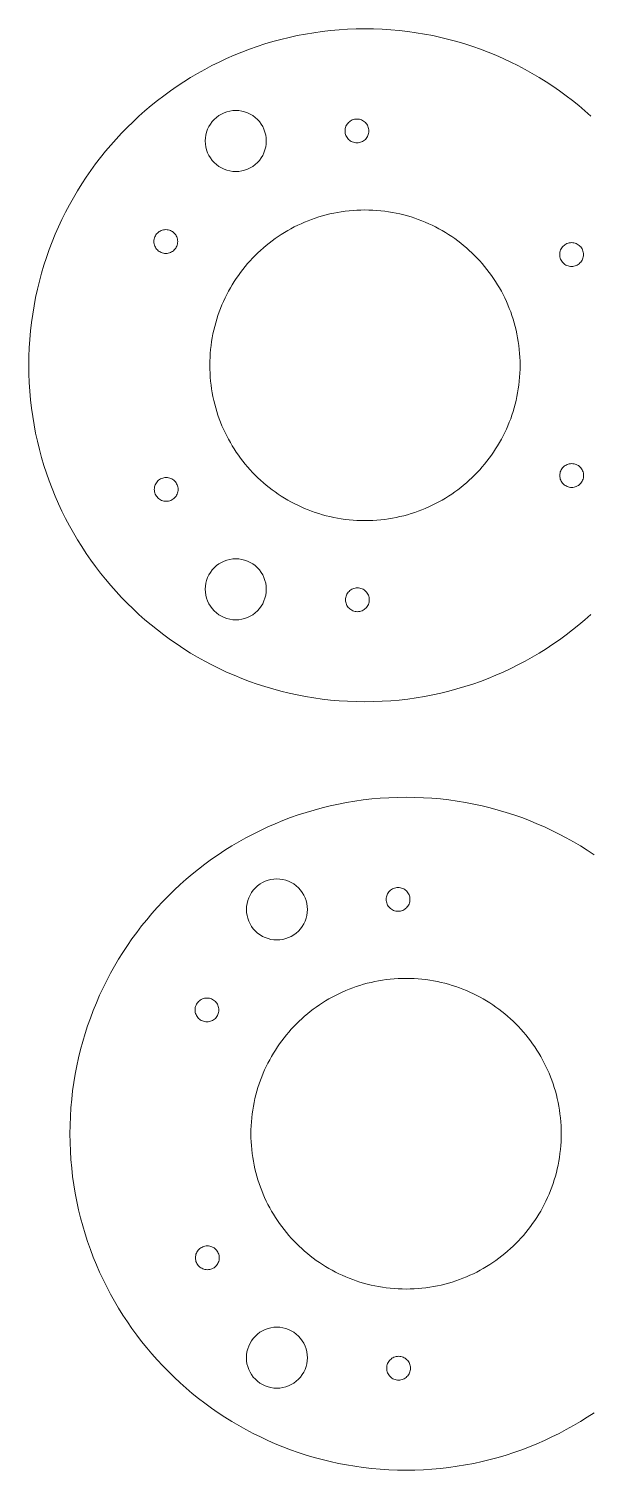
# Model space of a CAD drawing. Header units: millimetres. Extents: x -5 to 795, y -5 to 389.
# Drawn here: x 557.3 to 611.3, y 166.4 to 305.6 of the extents above; entities that cross this region are included whole.
import ezdxf

# ---------------------------------------------------------------- set-up
doc = ezdxf.new("R2010")
doc.units = ezdxf.units.MM
doc.header["$MEASUREMENT"] = 0
doc.layers.add('Cutting lines', color=5, linetype='Continuous', lineweight=0)

msp = doc.modelspace()

# ---------------------------------------------------------------- linework, layer by layer
at = {"layer": 'Cutting lines'}
for points in [[(611.611505, 297.190799), (611.028071, 297.708501), (610.432257, 298.21229), (609.824317, 298.701912), (609.204507, 299.177111), (608.573082, 299.637633), (607.930298, 300.083221), (607.276409, 300.51362), (606.611671, 300.928576), (605.936339, 301.327833), (605.250668, 301.711136), (604.554915, 302.078229), (603.849333, 302.428858), (603.134178, 302.762766), (602.409705, 303.079699), (601.67617, 303.379402), (600.933829, 303.661619), (600.182935, 303.926095), (599.423744, 304.172575), (598.656513, 304.400803), (597.881495, 304.610524), (597.098946, 304.801484), (596.309122, 304.973426), (595.512278, 305.126095), (594.708668, 305.259237), (593.898549, 305.372596), (593.082175, 305.465917), (592.259802, 305.538943), (591.431684, 305.591422), (590.598078, 305.623096), (589.759239, 305.63371), (588.920399, 305.623096), (588.086793, 305.591422), (587.258676, 305.538943), (586.436302, 305.465917), (585.619928, 305.372596), (584.809809, 305.259237), (584.006199, 305.126095), (583.209355, 304.973426), (582.419531, 304.801484), (581.636982, 304.610524), (580.861964, 304.400803), (580.094733, 304.172575), (579.335542, 303.926095), (578.584649, 303.661619), (577.842307, 303.379402), (577.108772, 303.079699), (576.384299, 302.762766), (575.669145, 302.428858), (574.963563, 302.078229), (574.267809, 301.711136), (573.582138, 301.327833), (572.906806, 300.928576), (572.242068, 300.51362), (571.58818, 300.083221), (570.945395, 299.637633), (570.31397, 299.177111), (569.69416, 298.701912), (569.086221, 298.21229), (568.490406, 297.708501), (567.906973, 297.190799), (567.336175, 296.659441), (566.778268, 296.114681), (566.233508, 295.556774), (565.70215, 294.985976), (565.184448, 294.402543), (564.680659, 293.806728), (564.191037, 293.198789), (563.715837, 292.578979), (563.255316, 291.947554), (562.809728, 291.304769), (562.379329, 290.650881), (561.964373, 289.986143), (561.565116, 289.310811), (561.181813, 288.62514), (560.81472, 287.929386), (560.464091, 287.223804), (560.130183, 286.50865), (559.81325, 285.784177), (559.513547, 285.050642), (559.23133, 284.3083), (558.966854, 283.557407), (558.720374, 282.798216), (558.492146, 282.030985), (558.282425, 281.255967), (558.091465, 280.473418), (557.919523, 279.683594), (557.766853, 278.886749), (557.633712, 278.08314), (557.520353, 277.273021), (557.427032, 276.456647), (557.354005, 275.634273), (557.301527, 274.806156), (557.269853, 273.97255), (557.259239, 273.13371), (557.269853, 272.294871), (557.301527, 271.461265), (557.354005, 270.633147), (557.427032, 269.810774), (557.520353, 268.9944), (557.633712, 268.184281), (557.766853, 267.380671), (557.919523, 266.583827), (558.091465, 265.794003), (558.282425, 265.011454), (558.492146, 264.236436), (558.720374, 263.469205), (558.966854, 262.710014), (559.23133, 261.95912), (559.513547, 261.216778), (559.81325, 260.483244), (560.130183, 259.758771), (560.464091, 259.043616), (560.81472, 258.338034), (561.181813, 257.642281), (561.565116, 256.95661), (561.964373, 256.281278), (562.379329, 255.61654), (562.809728, 254.962651), (563.255316, 254.319867), (563.715837, 253.688442), (564.191037, 253.068632), (564.680659, 252.460692), (565.184448, 251.864878), (565.70215, 251.281444), (566.233508, 250.710647), (566.778268, 250.15274), (567.336175, 249.60798), (567.906973, 249.076621), (568.490406, 248.55892), (569.086221, 248.05513), (569.69416, 247.565508), (570.31397, 247.090309), (570.945395, 246.629788), (571.58818, 246.1842), (572.242068, 245.7538), (572.906806, 245.338844), (573.582138, 244.939588), (574.267809, 244.556285), (574.963563, 244.189192), (575.669145, 243.838563), (576.384299, 243.504655), (577.108772, 243.187721), (577.842307, 242.888019), (578.584649, 242.605802), (579.335542, 242.341326), (580.094733, 242.094846), (580.861964, 241.866618), (581.636982, 241.656896), (582.419531, 241.465937), (583.209355, 241.293995), (584.006199, 241.141325), (584.809809, 241.008183), (585.619928, 240.894825), (586.436302, 240.801504), (587.258676, 240.728477), (588.086793, 240.675999), (588.920399, 240.644325), (589.759239, 240.63371), (590.598078, 240.644325), (591.431684, 240.675999), (592.259802, 240.728477), (593.082175, 240.801504), (593.898549, 240.894825), (594.708668, 241.008183), (595.512278, 241.141325), (596.309122, 241.293995), (597.098946, 241.465937), (597.881495, 241.656896), (598.656513, 241.866618), (599.423744, 242.094846), (600.182935, 242.341326), (600.933829, 242.605802), (601.67617, 242.888019), (602.409705, 243.187721), (603.134178, 243.504655), (603.849333, 243.838563), (604.554915, 244.189192), (605.250668, 244.556285), (605.936339, 244.939588), (606.611671, 245.338844), (607.276409, 245.7538), (607.930298, 246.1842), (608.573082, 246.629788), (609.204507, 247.090309), (609.824317, 247.565508), (610.432257, 248.05513), (611.028071, 248.55892), (611.611505, 249.076621)], [(611.908528, 225.859435), (611.254639, 226.289834), (610.589901, 226.70479), (609.914569, 227.104047), (609.228899, 227.48735), (608.533145, 227.854443), (607.827563, 228.205071), (607.112408, 228.53898), (606.387936, 228.855913), (605.654401, 229.155616), (604.912059, 229.437833), (604.161165, 229.702309), (603.401975, 229.948789), (602.634743, 230.177017), (601.859725, 230.386738), (601.077177, 230.577698), (600.287353, 230.74964), (599.490508, 230.902309), (598.686899, 231.035451), (597.876779, 231.14881), (597.060405, 231.24213), (596.238032, 231.315157), (595.409915, 231.367636), (594.576309, 231.39931), (593.737469, 231.409924), (592.898629, 231.39931), (592.065023, 231.367636), (591.236906, 231.315157), (590.414533, 231.24213), (589.598159, 231.14881), (588.78804, 231.035451), (587.98443, 230.902309), (587.187586, 230.74964), (586.397761, 230.577698), (585.615213, 230.386738), (584.840195, 230.177017), (584.072963, 229.948789), (583.313773, 229.702309), (582.562879, 229.437833), (581.820537, 229.155616), (581.087002, 228.855913), (580.36253, 228.53898), (579.647375, 228.205071), (578.941793, 227.854443), (578.246039, 227.48735), (577.560369, 227.104047), (576.885037, 226.70479), (576.220299, 226.289834), (575.56641, 225.859435), (574.923626, 225.413847), (574.292201, 224.953325), (573.672391, 224.478126), (573.064451, 223.988504), (572.468637, 223.484715), (571.885203, 222.967013), (571.314405, 222.435655), (570.756499, 221.890895), (570.211739, 221.332988), (569.68038, 220.76219), (569.162679, 220.178757), (568.658889, 219.582942), (568.169267, 218.975003), (567.694068, 218.355193), (567.233547, 217.723768), (566.787959, 217.080983), (566.357559, 216.427095), (565.942603, 215.762357), (565.543346, 215.087025), (565.160044, 214.401354), (564.79295, 213.7056), (564.442322, 213.000018), (564.108413, 212.284863), (563.79148, 211.560391), (563.491777, 210.826856), (563.20956, 210.084514), (562.945085, 209.33362), (562.698605, 208.57443), (562.470377, 207.807198), (562.260655, 207.032181), (562.069696, 206.249632), (561.897754, 205.459808), (561.745084, 204.662963), (561.611942, 203.859354), (561.498583, 203.049234), (561.405263, 202.232861), (561.332236, 201.410487), (561.279758, 200.58237), (561.248084, 199.748764), (561.237469, 198.909924), (561.248084, 198.071085), (561.279758, 197.237479), (561.332236, 196.409361), (561.405263, 195.586988), (561.498583, 194.770614), (561.611942, 193.960495), (561.745084, 193.156885), (561.897754, 192.360041), (562.069696, 191.570217), (562.260655, 190.787668), (562.470377, 190.01265), (562.698605, 189.245418), (562.945085, 188.486228), (563.20956, 187.735334), (563.491777, 186.992992), (563.79148, 186.259458), (564.108413, 185.534985), (564.442322, 184.81983), (564.79295, 184.114248), (565.160044, 183.418494), (565.543346, 182.732824), (565.942603, 182.057492), (566.357559, 181.392754), (566.787959, 180.738865), (567.233547, 180.096081), (567.694068, 179.464656), (568.169267, 178.844846), (568.658889, 178.236906), (569.162679, 177.641092), (569.68038, 177.057658), (570.211739, 176.486861), (570.756499, 175.928954), (571.314405, 175.384194), (571.885203, 174.852835), (572.468637, 174.335134), (573.064451, 173.831344), (573.672391, 173.341722), (574.292201, 172.866523), (574.923626, 172.406002), (575.56641, 171.960414), (576.220299, 171.530014), (576.885037, 171.115058), (577.560369, 170.715801), (578.246039, 170.332499), (578.941793, 169.965406), (579.647375, 169.614777), (580.36253, 169.280869), (581.087002, 168.963935), (581.820537, 168.664233), (582.562879, 168.382016), (583.313773, 168.11754), (584.072963, 167.87106), (584.840195, 167.642832), (585.615213, 167.43311), (586.397761, 167.242151), (587.187586, 167.070209), (587.98443, 166.917539), (588.78804, 166.784397), (589.598159, 166.671039), (590.414533, 166.577718), (591.236906, 166.504691), (592.065023, 166.452213), (592.898629, 166.420539), (593.737469, 166.409924), (594.576309, 166.420539), (595.409915, 166.452213), (596.238032, 166.504691), (597.060405, 166.577718), (597.876779, 166.671039), (598.686899, 166.784397), (599.490508, 166.917539), (600.287353, 167.070209), (601.077177, 167.242151), (601.859725, 167.43311), (602.634743, 167.642832), (603.401975, 167.87106), (604.161165, 168.11754), (604.912059, 168.382016), (605.654401, 168.664233), (606.387936, 168.963935), (607.112408, 169.280869), (607.827563, 169.614777), (608.533145, 169.965406), (609.228899, 170.332499), (609.914569, 170.715801), (610.589901, 171.115058), (611.254639, 171.530014), (611.908528, 171.960414)]]:
    msp.add_lwpolyline(points, dxfattribs=at)
for points in [[(577.271407, 297.749826, 0.414214), (574.321407, 294.799826, 0.414214), (577.271407, 291.849826, 0.414214), (580.221407, 294.799826, 0.414214)], [(577.270296, 254.447156, 0.414214), (574.320296, 251.497156, 0.414214), (577.270296, 248.547156, 0.414214), (580.220296, 251.497156, 0.414214)], [(581.249638, 223.52604, 0.414214), (578.299638, 220.57604, 0.414214), (581.249638, 217.62604, 0.414214), (584.199638, 220.57604, 0.414214)], [(581.248527, 180.22337, 0.414214), (578.298527, 177.27337, 0.414214), (581.248527, 174.32337, 0.414214), (584.198527, 177.27337, 0.414214)]]:
    msp.add_lwpolyline(points, format="xyb", close=True, dxfattribs=at)
for points in [[(588.985045, 296.918207), (588.867464, 296.91227), (588.753279, 296.894843), (588.64307, 296.866505), (588.537413, 296.827834), (588.436886, 296.779408), (588.342069, 296.721805), (588.253538, 296.655603), (588.171872, 296.58138), (588.097649, 296.499714), (588.031446, 296.411183), (587.973843, 296.316365), (587.925417, 296.215839), (587.886746, 296.110182), (587.858408, 295.999972), (587.840982, 295.885788), (587.835045, 295.768207), (587.840982, 295.650626), (587.858408, 295.536442), (587.886746, 295.426232), (587.925417, 295.320575), (587.973843, 295.220049), (588.031446, 295.125231), (588.097649, 295.0367), (588.171872, 294.955034), (588.253538, 294.880811), (588.342069, 294.814609), (588.436886, 294.757006), (588.537413, 294.70858), (588.64307, 294.669909), (588.753279, 294.641571), (588.867464, 294.624144), (588.985045, 294.618207), (589.102625, 294.624144), (589.21681, 294.641571), (589.327019, 294.669909), (589.432676, 294.70858), (589.533203, 294.757006), (589.62802, 294.814609), (589.716551, 294.880811), (589.798217, 294.955034), (589.87244, 295.0367), (589.938643, 295.125231), (589.996246, 295.220049), (590.044672, 295.320575), (590.083343, 295.426232), (590.111681, 295.536442), (590.129107, 295.650626), (590.135045, 295.768207), (590.129107, 295.885788), (590.111681, 295.999972), (590.083343, 296.110182), (590.044672, 296.215839), (589.996246, 296.316365), (589.938643, 296.411183), (589.87244, 296.499714), (589.798217, 296.58138), (589.716551, 296.655603), (589.62802, 296.721805), (589.533203, 296.779408), (589.432676, 296.827834), (589.327019, 296.866505), (589.21681, 296.894843), (589.102625, 296.91227)], [(589.759239, 288.13371), (589.372082, 288.128811), (588.987341, 288.114192), (588.605133, 288.089972), (588.225576, 288.056267), (587.848788, 288.013196), (587.474886, 287.960877), (587.10399, 287.899427), (586.736215, 287.828964), (586.371681, 287.749606), (586.010505, 287.661471), (585.652804, 287.564676), (585.298697, 287.45934), (584.948302, 287.34558), (584.601736, 287.223514), (584.259116, 287.09326), (583.920562, 286.954936), (583.58619, 286.808659), (583.256118, 286.654548), (582.930465, 286.492719), (582.609348, 286.323291), (582.292885, 286.146382), (581.981193, 285.96211), (581.674391, 285.770592), (581.372596, 285.571946), (581.075926, 285.36629), (580.784499, 285.153742), (580.498433, 284.934419), (580.217846, 284.70844), (579.942854, 284.475921), (579.673577, 284.236982), (579.410132, 283.99174), (579.152637, 283.740312), (578.901209, 283.482817), (578.655967, 283.219372), (578.417028, 282.950095), (578.184509, 282.675103), (577.95853, 282.394516), (577.739207, 282.10845), (577.526659, 281.817023), (577.321003, 281.520353), (577.122357, 281.218558), (576.930839, 280.911756), (576.746567, 280.600064), (576.569658, 280.283601), (576.40023, 279.962484), (576.238401, 279.636831), (576.08429, 279.306759), (575.938013, 278.972387), (575.799689, 278.633833), (575.669435, 278.291213), (575.547369, 277.944647), (575.433609, 277.594252), (575.328273, 277.240145), (575.231478, 276.882444), (575.143343, 276.521268), (575.063985, 276.156734), (574.993522, 275.788959), (574.932072, 275.418062), (574.879753, 275.044161), (574.836682, 274.667373), (574.802977, 274.287816), (574.778756, 273.905608), (574.764138, 273.520867), (574.759239, 273.13371), (574.764138, 272.746554), (574.778756, 272.361812), (574.802977, 271.979604), (574.836682, 271.600048), (574.879753, 271.22326), (574.932072, 270.849358), (574.993522, 270.478462), (575.063985, 270.110687), (575.143343, 269.746153), (575.231478, 269.384977), (575.328273, 269.027276), (575.433609, 268.673169), (575.547369, 268.322774), (575.669435, 267.976207), (575.799689, 267.633588), (575.938013, 267.295033), (576.08429, 266.960662), (576.238401, 266.63059), (576.40023, 266.304937), (576.569658, 265.98382), (576.746567, 265.667356), (576.930839, 265.355665), (577.122357, 265.048863), (577.321003, 264.747068), (577.526659, 264.450398), (577.739207, 264.158971), (577.95853, 263.872905), (578.184509, 263.592317), (578.417028, 263.317326), (578.655967, 263.048049), (578.901209, 262.784604), (579.152637, 262.527109), (579.410132, 262.275681), (579.673577, 262.030439), (579.942854, 261.791499), (580.217846, 261.558981), (580.498433, 261.333002), (580.784499, 261.113679), (581.075926, 260.901131), (581.372596, 260.695475), (581.674391, 260.496829), (581.981193, 260.305311), (582.292885, 260.121038), (582.609348, 259.944129), (582.930465, 259.774702), (583.256118, 259.612873), (583.58619, 259.458762), (583.920562, 259.312485), (584.259116, 259.17416), (584.601736, 259.043906), (584.948302, 258.921841), (585.298697, 258.808081), (585.652804, 258.702745), (586.010505, 258.60595), (586.371681, 258.517815), (586.736215, 258.438457), (587.10399, 258.367994), (587.474886, 258.306544), (587.848788, 258.254225), (588.225576, 258.211154), (588.605133, 258.177449), (588.987341, 258.153228), (589.372082, 258.138609), (589.759239, 258.13371), (590.146395, 258.138609), (590.531137, 258.153228), (590.913345, 258.177449), (591.292901, 258.211154), (591.669689, 258.254225), (592.043591, 258.306544), (592.414487, 258.367994), (592.782262, 258.438457), (593.146796, 258.517815), (593.507972, 258.60595), (593.865673, 258.702745), (594.21978, 258.808081), (594.570175, 258.921841), (594.916742, 259.043906), (595.259361, 259.17416), (595.597916, 259.312485), (595.932287, 259.458762), (596.262359, 259.612873), (596.588012, 259.774702), (596.909129, 259.944129), (597.225593, 260.121038), (597.537284, 260.305311), (597.844086, 260.496829), (598.145881, 260.695475), (598.442551, 260.901131), (598.733978, 261.113679), (599.020044, 261.333002), (599.300631, 261.558981), (599.575623, 261.791499), (599.8449, 262.030439), (600.108345, 262.275681), (600.36584, 262.527109), (600.617268, 262.784604), (600.86251, 263.048049), (601.10145, 263.317326), (601.333968, 263.592317), (601.559947, 263.872905), (601.77927, 264.158971), (601.991818, 264.450398), (602.197474, 264.747068), (602.39612, 265.048863), (602.587638, 265.355665), (602.771911, 265.667356), (602.94882, 265.98382), (603.118247, 266.304937), (603.280076, 266.63059), (603.434187, 266.960662), (603.580464, 267.295033), (603.718789, 267.633588), (603.849043, 267.976207), (603.971108, 268.322774), (604.084868, 268.673169), (604.190204, 269.027276), (604.286999, 269.384977), (604.375134, 269.746153), (604.454492, 270.110687), (604.524955, 270.478462), (604.586405, 270.849358), (604.638724, 271.22326), (604.681795, 271.600048), (604.7155, 271.979604), (604.739721, 272.361812), (604.754339, 272.746554), (604.759239, 273.13371), (604.754339, 273.520867), (604.739721, 273.905608), (604.7155, 274.287816), (604.681795, 274.667373), (604.638724, 275.044161), (604.586405, 275.418062), (604.524955, 275.788959), (604.454492, 276.156734), (604.375134, 276.521268), (604.286999, 276.882444), (604.190204, 277.240145), (604.084868, 277.594252), (603.971108, 277.944647), (603.849043, 278.291213), (603.718789, 278.633833), (603.580464, 278.972387), (603.434187, 279.306759), (603.280076, 279.636831), (603.118247, 279.962484), (602.94882, 280.283601), (602.771911, 280.600064), (602.587638, 280.911756), (602.39612, 281.218558), (602.197474, 281.520353), (601.991818, 281.817023), (601.77927, 282.10845), (601.559947, 282.394516), (601.333968, 282.675103), (601.10145, 282.950095), (600.86251, 283.219372), (600.617268, 283.482817), (600.36584, 283.740312), (600.108345, 283.99174), (599.8449, 284.236982), (599.575623, 284.475921), (599.300631, 284.70844), (599.020044, 284.934419), (598.733978, 285.153742), (598.442551, 285.36629), (598.145881, 285.571946), (597.844086, 285.770592), (597.537284, 285.96211), (597.225593, 286.146382), (596.909129, 286.323291), (596.588012, 286.492719), (596.262359, 286.654548), (595.932287, 286.808659), (595.597916, 286.954936), (595.259361, 287.09326), (594.916742, 287.223514), (594.570175, 287.34558), (594.21978, 287.45934), (593.865673, 287.564676), (593.507972, 287.661471), (593.146796, 287.749606), (592.782262, 287.828964), (592.414487, 287.899427), (592.043591, 287.960877), (591.669689, 288.013196), (591.292901, 288.056267), (590.913345, 288.089972), (590.531137, 288.114192), (590.146395, 288.128811)], [(570.506822, 286.238275), (570.389241, 286.232337), (570.275057, 286.214911), (570.164847, 286.186573), (570.05919, 286.147902), (569.958663, 286.099476), (569.863846, 286.041873), (569.775315, 285.975671), (569.693649, 285.901448), (569.619426, 285.819782), (569.553224, 285.731251), (569.49562, 285.636433), (569.447194, 285.535907), (569.408523, 285.43025), (569.380186, 285.32004), (569.362759, 285.205856), (569.356822, 285.088275), (569.362759, 284.970694), (569.380186, 284.85651), (569.408523, 284.7463), (569.447194, 284.640643), (569.49562, 284.540116), (569.553224, 284.445299), (569.619426, 284.356768), (569.693649, 284.275102), (569.775315, 284.200879), (569.863846, 284.134677), (569.958663, 284.077074), (570.05919, 284.028647), (570.164847, 283.989976), (570.275057, 283.961639), (570.389241, 283.944212), (570.506822, 283.938275), (570.624402, 283.944212), (570.738587, 283.961639), (570.848796, 283.989976), (570.954454, 284.028647), (571.05498, 284.077074), (571.149798, 284.134677), (571.238328, 284.200879), (571.319994, 284.275102), (571.394218, 284.356768), (571.46042, 284.445299), (571.518023, 284.540116), (571.566449, 284.640643), (571.60512, 284.7463), (571.633458, 284.85651), (571.650884, 284.970694), (571.656822, 285.088275), (571.650884, 285.205856), (571.633458, 285.32004), (571.60512, 285.43025), (571.566449, 285.535907), (571.518023, 285.636433), (571.46042, 285.731251), (571.394218, 285.819782), (571.319994, 285.901448), (571.238328, 285.975671), (571.149798, 286.041873), (571.05498, 286.099476), (570.954454, 286.147902), (570.848796, 286.186573), (570.738587, 286.214911), (570.624402, 286.232337)], [(609.738403, 284.97951), (609.620823, 284.973573), (609.506638, 284.956146), (609.396429, 284.927809), (609.290772, 284.889138), (609.190245, 284.840712), (609.095428, 284.783108), (609.006897, 284.716906), (608.925231, 284.642683), (608.851008, 284.561017), (608.784805, 284.472486), (608.727202, 284.377669), (608.678776, 284.277142), (608.640105, 284.171485), (608.611767, 284.061275), (608.594341, 283.947091), (608.588403, 283.82951), (608.594341, 283.71193), (608.611767, 283.597745), (608.640105, 283.487536), (608.678776, 283.381878), (608.727202, 283.281352), (608.784805, 283.186534), (608.851008, 283.098004), (608.925231, 283.016338), (609.006897, 282.942114), (609.095428, 282.875912), (609.190245, 282.818309), (609.290772, 282.769883), (609.396429, 282.731212), (609.506638, 282.702874), (609.620823, 282.685448), (609.738403, 282.67951), (609.855984, 282.685448), (609.970169, 282.702874), (610.080378, 282.731212), (610.186035, 282.769883), (610.286562, 282.818309), (610.381379, 282.875912), (610.46991, 282.942114), (610.551576, 283.016338), (610.625799, 283.098004), (610.692002, 283.186534), (610.749605, 283.281352), (610.798031, 283.381878), (610.836702, 283.487536), (610.86504, 283.597745), (610.882466, 283.71193), (610.888403, 283.82951), (610.882466, 283.947091), (610.86504, 284.061275), (610.836702, 284.171485), (610.798031, 284.277142), (610.749605, 284.377669), (610.692002, 284.472486), (610.625799, 284.561017), (610.551576, 284.642683), (610.46991, 284.716906), (610.381379, 284.783108), (610.286562, 284.840712), (610.186035, 284.889138), (610.080378, 284.927809), (609.970169, 284.956146), (609.855984, 284.973573)], [(609.748385, 263.636934), (609.630804, 263.630997), (609.516619, 263.61357), (609.40641, 263.585232), (609.300753, 263.546561), (609.200226, 263.498135), (609.105409, 263.440532), (609.016878, 263.37433), (608.935212, 263.300107), (608.860989, 263.218441), (608.794787, 263.12991), (608.737183, 263.035092), (608.688757, 262.934566), (608.650086, 262.828909), (608.621749, 262.718699), (608.604322, 262.604515), (608.598385, 262.486934), (608.604322, 262.369353), (608.621749, 262.255169), (608.650086, 262.144959), (608.688757, 262.039302), (608.737183, 261.938776), (608.794787, 261.843958), (608.860989, 261.755427), (608.935212, 261.673761), (609.016878, 261.599538), (609.105409, 261.533336), (609.200226, 261.475733), (609.300753, 261.427307), (609.40641, 261.388636), (609.516619, 261.360298), (609.630804, 261.342871), (609.748385, 261.336934), (609.865965, 261.342871), (609.98015, 261.360298), (610.090359, 261.388636), (610.196016, 261.427307), (610.296543, 261.475733), (610.391361, 261.533336), (610.479891, 261.599538), (610.561557, 261.673761), (610.635781, 261.755427), (610.701983, 261.843958), (610.759586, 261.938776), (610.808012, 262.039302), (610.846683, 262.144959), (610.875021, 262.255169), (610.892447, 262.369353), (610.898385, 262.486934), (610.892447, 262.604515), (610.875021, 262.718699), (610.846683, 262.828909), (610.808012, 262.934566), (610.759586, 263.035092), (610.701983, 263.12991), (610.635781, 263.218441), (610.561557, 263.300107), (610.479891, 263.37433), (610.391361, 263.440532), (610.296543, 263.498135), (610.196016, 263.546561), (610.090359, 263.585232), (609.98015, 263.61357), (609.865965, 263.630997)], [(570.544287, 262.29599), (570.426706, 262.290053), (570.312522, 262.272626), (570.202312, 262.244289), (570.096655, 262.205618), (569.996128, 262.157192), (569.901311, 262.099588), (569.81278, 262.033386), (569.731114, 261.959163), (569.656891, 261.877497), (569.590689, 261.788966), (569.533085, 261.694149), (569.484659, 261.593622), (569.445988, 261.487965), (569.417651, 261.377755), (569.400224, 261.263571), (569.394287, 261.14599), (569.400224, 261.02841), (569.417651, 260.914225), (569.445988, 260.804016), (569.484659, 260.698358), (569.533085, 260.597832), (569.590689, 260.503014), (569.656891, 260.414484), (569.731114, 260.332818), (569.81278, 260.258594), (569.901311, 260.192392), (569.996128, 260.134789), (570.096655, 260.086363), (570.202312, 260.047692), (570.312522, 260.019354), (570.426706, 260.001928), (570.544287, 259.99599), (570.661867, 260.001928), (570.776052, 260.019354), (570.886261, 260.047692), (570.991919, 260.086363), (571.092445, 260.134789), (571.187263, 260.192392), (571.275793, 260.258594), (571.357459, 260.332818), (571.431683, 260.414484), (571.497885, 260.503014), (571.555488, 260.597832), (571.603914, 260.698358), (571.642585, 260.804016), (571.670923, 260.914225), (571.688349, 261.02841), (571.694287, 261.14599), (571.688349, 261.263571), (571.670923, 261.377755), (571.642585, 261.487965), (571.603914, 261.593622), (571.555488, 261.694149), (571.497885, 261.788966), (571.431683, 261.877497), (571.357459, 261.959163), (571.275793, 262.033386), (571.187263, 262.099588), (571.092445, 262.157192), (570.991919, 262.205618), (570.886261, 262.244289), (570.776052, 262.272626), (570.661867, 262.290053)], [(589.032491, 251.633346), (588.91491, 251.627409), (588.800725, 251.609982), (588.690516, 251.581644), (588.584859, 251.542973), (588.484332, 251.494547), (588.389515, 251.436944), (588.300984, 251.370742), (588.219318, 251.296519), (588.145095, 251.214853), (588.078893, 251.126322), (588.021289, 251.031504), (587.972863, 250.930978), (587.934192, 250.825321), (587.905855, 250.715111), (587.888428, 250.600927), (587.882491, 250.483346), (587.888428, 250.365765), (587.905855, 250.251581), (587.934192, 250.141371), (587.972863, 250.035714), (588.021289, 249.935188), (588.078893, 249.84037), (588.145095, 249.751839), (588.219318, 249.670173), (588.300984, 249.59595), (588.389515, 249.529748), (588.484332, 249.472145), (588.584859, 249.423719), (588.690516, 249.385048), (588.800725, 249.35671), (588.91491, 249.339283), (589.032491, 249.333346), (589.150071, 249.339283), (589.264256, 249.35671), (589.374465, 249.385048), (589.480122, 249.423719), (589.580649, 249.472145), (589.675467, 249.529748), (589.763997, 249.59595), (589.845663, 249.670173), (589.919886, 249.751839), (589.986089, 249.84037), (590.043692, 249.935188), (590.092118, 250.035714), (590.130789, 250.141371), (590.159127, 250.251581), (590.176553, 250.365765), (590.182491, 250.483346), (590.176553, 250.600927), (590.159127, 250.715111), (590.130789, 250.825321), (590.092118, 250.930978), (590.043692, 251.031504), (589.986089, 251.126322), (589.919886, 251.214853), (589.845663, 251.296519), (589.763997, 251.370742), (589.675467, 251.436944), (589.580649, 251.494547), (589.480122, 251.542973), (589.374465, 251.581644), (589.264256, 251.609982), (589.150071, 251.627409)], [(592.963275, 222.694421), (592.845694, 222.688484), (592.73151, 222.671057), (592.6213, 222.642719), (592.515643, 222.604048), (592.415117, 222.555622), (592.320299, 222.498019), (592.231768, 222.431817), (592.150102, 222.357594), (592.075879, 222.275928), (592.009677, 222.187397), (591.952074, 222.092579), (591.903648, 221.992053), (591.864977, 221.886396), (591.836639, 221.776186), (591.819212, 221.662002), (591.813275, 221.544421), (591.819212, 221.42684), (591.836639, 221.312656), (591.864977, 221.202446), (591.903648, 221.096789), (591.952074, 220.996263), (592.009677, 220.901445), (592.075879, 220.812914), (592.150102, 220.731248), (592.231768, 220.657025), (592.320299, 220.590823), (592.415117, 220.53322), (592.515643, 220.484794), (592.6213, 220.446123), (592.73151, 220.417785), (592.845694, 220.400358), (592.963275, 220.394421), (593.080856, 220.400358), (593.19504, 220.417785), (593.30525, 220.446123), (593.410907, 220.484794), (593.511433, 220.53322), (593.606251, 220.590823), (593.694782, 220.657025), (593.776448, 220.731248), (593.850671, 220.812914), (593.916873, 220.901445), (593.974476, 220.996263), (594.022902, 221.096789), (594.061573, 221.202446), (594.089911, 221.312656), (594.107338, 221.42684), (594.113275, 221.544421), (594.107338, 221.662002), (594.089911, 221.776186), (594.061573, 221.886396), (594.022902, 221.992053), (593.974476, 222.092579), (593.916873, 222.187397), (593.850671, 222.275928), (593.776448, 222.357594), (593.694782, 222.431817), (593.606251, 222.498019), (593.511433, 222.555622), (593.410907, 222.604048), (593.30525, 222.642719), (593.19504, 222.671057), (593.080856, 222.688484)], [(593.737469, 213.909924), (593.350312, 213.905025), (592.965571, 213.890406), (592.583363, 213.866186), (592.203806, 213.832481), (591.827018, 213.78941), (591.453117, 213.737091), (591.08222, 213.675641), (590.714446, 213.605178), (590.349912, 213.52582), (589.988735, 213.437685), (589.631035, 213.34089), (589.276928, 213.235554), (588.926532, 213.121794), (588.579966, 212.999728), (588.237347, 212.869474), (587.898792, 212.73115), (587.56442, 212.584873), (587.234349, 212.430761), (586.908696, 212.268933), (586.587578, 212.099505), (586.271115, 211.922596), (585.959423, 211.738324), (585.652621, 211.546806), (585.350826, 211.34816), (585.054157, 211.142504), (584.76273, 210.929956), (584.476664, 210.710633), (584.196076, 210.484654), (583.921085, 210.252135), (583.651808, 210.013196), (583.388363, 209.767954), (583.130867, 209.516526), (582.87944, 209.259031), (582.634197, 208.995586), (582.395258, 208.726308), (582.16274, 208.451317), (581.936761, 208.17073), (581.717438, 207.884664), (581.50489, 207.593237), (581.299234, 207.296567), (581.100588, 206.994772), (580.909069, 206.68797), (580.724797, 206.376278), (580.547888, 206.059815), (580.37846, 205.738698), (580.216632, 205.413045), (580.06252, 205.082973), (579.916243, 204.748601), (579.777919, 204.410047), (579.647665, 204.067427), (579.525599, 203.720861), (579.411839, 203.370465), (579.306503, 203.016359), (579.209709, 202.658658), (579.121574, 202.297482), (579.042216, 201.932947), (578.971753, 201.565173), (578.910303, 201.194276), (578.857983, 200.820375), (578.814912, 200.443587), (578.781208, 200.06403), (578.756987, 199.681822), (578.742368, 199.297081), (578.737469, 198.909924), (578.742368, 198.522768), (578.756987, 198.138026), (578.781208, 197.755818), (578.814912, 197.376261), (578.857983, 196.999473), (578.910303, 196.625572), (578.971753, 196.254676), (579.042216, 195.886901), (579.121574, 195.522367), (579.209709, 195.161191), (579.306503, 194.80349), (579.411839, 194.449383), (579.525599, 194.098988), (579.647665, 193.752421), (579.777919, 193.409802), (579.916243, 193.071247), (580.06252, 192.736875), (580.216632, 192.406804), (580.37846, 192.081151), (580.547888, 191.760034), (580.724797, 191.44357), (580.909069, 191.131879), (581.100588, 190.825077), (581.299234, 190.523282), (581.50489, 190.226612), (581.717438, 189.935185), (581.936761, 189.649119), (582.16274, 189.368531), (582.395258, 189.09354), (582.634197, 188.824263), (582.87944, 188.560818), (583.130867, 188.303323), (583.388363, 188.051895), (583.651808, 187.806652), (583.921085, 187.567713), (584.196076, 187.335195), (584.476664, 187.109216), (584.76273, 186.889893), (585.054157, 186.677345), (585.350826, 186.471689), (585.652621, 186.273043), (585.959423, 186.081525), (586.271115, 185.897252), (586.587578, 185.720343), (586.908696, 185.550916), (587.234349, 185.389087), (587.56442, 185.234976), (587.898792, 185.088699), (588.237347, 184.950374), (588.579966, 184.82012), (588.926532, 184.698054), (589.276928, 184.584295), (589.631035, 184.478959), (589.988735, 184.382164), (590.349912, 184.294029), (590.714446, 184.214671), (591.08222, 184.144208), (591.453117, 184.082758), (591.827018, 184.030439), (592.203806, 183.987368), (592.583363, 183.953663), (592.965571, 183.929442), (593.350312, 183.914823), (593.737469, 183.909924), (594.124626, 183.914823), (594.509367, 183.929442), (594.891575, 183.953663), (595.271132, 183.987368), (595.64792, 184.030439), (596.021821, 184.082758), (596.392718, 184.144208), (596.760492, 184.214671), (597.125027, 184.294029), (597.486203, 184.382164), (597.843903, 184.478959), (598.19801, 184.584295), (598.548406, 184.698054), (598.894972, 184.82012), (599.237592, 184.950374), (599.576146, 185.088699), (599.910518, 185.234976), (600.240589, 185.389087), (600.566243, 185.550916), (600.88736, 185.720343), (601.203823, 185.897252), (601.515515, 186.081525), (601.822317, 186.273043), (602.124112, 186.471689), (602.420782, 186.677345), (602.712208, 186.889893), (602.998274, 187.109216), (603.278862, 187.335195), (603.553853, 187.567713), (603.82313, 187.806652), (604.086575, 188.051895), (604.344071, 188.303323), (604.595499, 188.560818), (604.840741, 188.824263), (605.07968, 189.09354), (605.312198, 189.368531), (605.538178, 189.649119), (605.7575, 189.935185), (605.970049, 190.226612), (606.175705, 190.523282), (606.374351, 190.825077), (606.565869, 191.131879), (606.750141, 191.44357), (606.92705, 191.760034), (607.096478, 192.081151), (607.258306, 192.406804), (607.412418, 192.736875), (607.558695, 193.071247), (607.697019, 193.409802), (607.827273, 193.752421), (607.949339, 194.098988), (608.063099, 194.449383), (608.168435, 194.80349), (608.265229, 195.161191), (608.353365, 195.522367), (608.432722, 195.886901), (608.503185, 196.254676), (608.564635, 196.625572), (608.616955, 196.999473), (608.660026, 197.376261), (608.693731, 197.755818), (608.717951, 198.138026), (608.73257, 198.522768), (608.737469, 198.909924), (608.73257, 199.297081), (608.717951, 199.681822), (608.693731, 200.06403), (608.660026, 200.443587), (608.616955, 200.820375), (608.564635, 201.194276), (608.503185, 201.565173), (608.432722, 201.932947), (608.353365, 202.297482), (608.265229, 202.658658), (608.168435, 203.016359), (608.063099, 203.370465), (607.949339, 203.720861), (607.827273, 204.067427), (607.697019, 204.410047), (607.558695, 204.748601), (607.412418, 205.082973), (607.258306, 205.413045), (607.096478, 205.738698), (606.92705, 206.059815), (606.750141, 206.376278), (606.565869, 206.68797), (606.374351, 206.994772), (606.175705, 207.296567), (605.970049, 207.593237), (605.7575, 207.884664), (605.538178, 208.17073), (605.312198, 208.451317), (605.07968, 208.726308), (604.840741, 208.995586), (604.595499, 209.259031), (604.344071, 209.516526), (604.086575, 209.767954), (603.82313, 210.013196), (603.553853, 210.252135), (603.278862, 210.484654), (602.998274, 210.710633), (602.712208, 210.929956), (602.420782, 211.142504), (602.124112, 211.34816), (601.822317, 211.546806), (601.515515, 211.738324), (601.203823, 211.922596), (600.88736, 212.099505), (600.566243, 212.268933), (600.240589, 212.430761), (599.910518, 212.584873), (599.576146, 212.73115), (599.237592, 212.869474), (598.894972, 212.999728), (598.548406, 213.121794), (598.19801, 213.235554), (597.843903, 213.34089), (597.486203, 213.437685), (597.125027, 213.52582), (596.760492, 213.605178), (596.392718, 213.675641), (596.021821, 213.737091), (595.64792, 213.78941), (595.271132, 213.832481), (594.891575, 213.866186), (594.509367, 213.890406), (594.124626, 213.905025)], [(574.485052, 212.014489), (574.367471, 212.008551), (574.253287, 211.991125), (574.143077, 211.962787), (574.03742, 211.924116), (573.936894, 211.87569), (573.842076, 211.818087), (573.753545, 211.751885), (573.671879, 211.677661), (573.597656, 211.595995), (573.531454, 211.507465), (573.473851, 211.412647), (573.425425, 211.312121), (573.386754, 211.206464), (573.358416, 211.096254), (573.340989, 210.98207), (573.335052, 210.864489), (573.340989, 210.746908), (573.358416, 210.632724), (573.386754, 210.522514), (573.425425, 210.416857), (573.473851, 210.31633), (573.531454, 210.221513), (573.597656, 210.132982), (573.671879, 210.051316), (573.753545, 209.977093), (573.842076, 209.910891), (573.936894, 209.853287), (574.03742, 209.804861), (574.143077, 209.76619), (574.253287, 209.737853), (574.367471, 209.720426), (574.485052, 209.714489), (574.602633, 209.720426), (574.716817, 209.737853), (574.827027, 209.76619), (574.932684, 209.804861), (575.03321, 209.853287), (575.128028, 209.910891), (575.216559, 209.977093), (575.298225, 210.051316), (575.372448, 210.132982), (575.43865, 210.221513), (575.496253, 210.31633), (575.544679, 210.416857), (575.58335, 210.522514), (575.611688, 210.632724), (575.629115, 210.746908), (575.635052, 210.864489), (575.629115, 210.98207), (575.611688, 211.096254), (575.58335, 211.206464), (575.544679, 211.312121), (575.496253, 211.412647), (575.43865, 211.507465), (575.372448, 211.595995), (575.298225, 211.677661), (575.216559, 211.751885), (575.128028, 211.818087), (575.03321, 211.87569), (574.932684, 211.924116), (574.827027, 211.962787), (574.716817, 211.991125), (574.602633, 212.008551)], [(574.522517, 188.072204), (574.404936, 188.066267), (574.290752, 188.04884), (574.180542, 188.020503), (574.074885, 187.981832), (573.974359, 187.933406), (573.879541, 187.875802), (573.79101, 187.8096), (573.709344, 187.735377), (573.635121, 187.653711), (573.568919, 187.56518), (573.511316, 187.470363), (573.46289, 187.369836), (573.424219, 187.264179), (573.395881, 187.153969), (573.378454, 187.039785), (573.372517, 186.922204), (573.378454, 186.804623), (573.395881, 186.690439), (573.424219, 186.580229), (573.46289, 186.474572), (573.511316, 186.374046), (573.568919, 186.279228), (573.635121, 186.190698), (573.709344, 186.109032), (573.79101, 186.034808), (573.879541, 185.968606), (573.974359, 185.911003), (574.074885, 185.862577), (574.180542, 185.823906), (574.290752, 185.795568), (574.404936, 185.778142), (574.522517, 185.772204), (574.640098, 185.778142), (574.754282, 185.795568), (574.864492, 185.823906), (574.970149, 185.862577), (575.070675, 185.911003), (575.165493, 185.968606), (575.254024, 186.034808), (575.33569, 186.109032), (575.409913, 186.190698), (575.476115, 186.279228), (575.533718, 186.374046), (575.582144, 186.474572), (575.620815, 186.580229), (575.649153, 186.690439), (575.66658, 186.804623), (575.672517, 186.922204), (575.66658, 187.039785), (575.649153, 187.153969), (575.620815, 187.264179), (575.582144, 187.369836), (575.533718, 187.470363), (575.476115, 187.56518), (575.409913, 187.653711), (575.33569, 187.735377), (575.254024, 187.8096), (575.165493, 187.875802), (575.070675, 187.933406), (574.970149, 187.981832), (574.864492, 188.020503), (574.754282, 188.04884), (574.640098, 188.066267)], [(593.010721, 177.40956), (592.89314, 177.403623), (592.778956, 177.386196), (592.668746, 177.357858), (592.563089, 177.319187), (592.462563, 177.270761), (592.367745, 177.213158), (592.279214, 177.146956), (592.197548, 177.072733), (592.123325, 176.991067), (592.057123, 176.902536), (591.99952, 176.807718), (591.951094, 176.707192), (591.912423, 176.601535), (591.884085, 176.491325), (591.866658, 176.377141), (591.860721, 176.25956), (591.866658, 176.141979), (591.884085, 176.027795), (591.912423, 175.917585), (591.951094, 175.811928), (591.99952, 175.711402), (592.057123, 175.616584), (592.123325, 175.528053), (592.197548, 175.446387), (592.279214, 175.372164), (592.367745, 175.305962), (592.462563, 175.248359), (592.563089, 175.199933), (592.668746, 175.161262), (592.778956, 175.132924), (592.89314, 175.115497), (593.010721, 175.10956), (593.128302, 175.115497), (593.242486, 175.132924), (593.352696, 175.161262), (593.458353, 175.199933), (593.558879, 175.248359), (593.653697, 175.305962), (593.742228, 175.372164), (593.823894, 175.446387), (593.898117, 175.528053), (593.964319, 175.616584), (594.021922, 175.711402), (594.070348, 175.811928), (594.109019, 175.917585), (594.137357, 176.027795), (594.154784, 176.141979), (594.160721, 176.25956), (594.154784, 176.377141), (594.137357, 176.491325), (594.109019, 176.601535), (594.070348, 176.707192), (594.021922, 176.807718), (593.964319, 176.902536), (593.898117, 176.991067), (593.823894, 177.072733), (593.742228, 177.146956), (593.653697, 177.213158), (593.558879, 177.270761), (593.458353, 177.319187), (593.352696, 177.357858), (593.242486, 177.386196), (593.128302, 177.403623)]]:
    msp.add_lwpolyline(points, close=True, dxfattribs=at)

doc.saveas('drawing.dxf')
